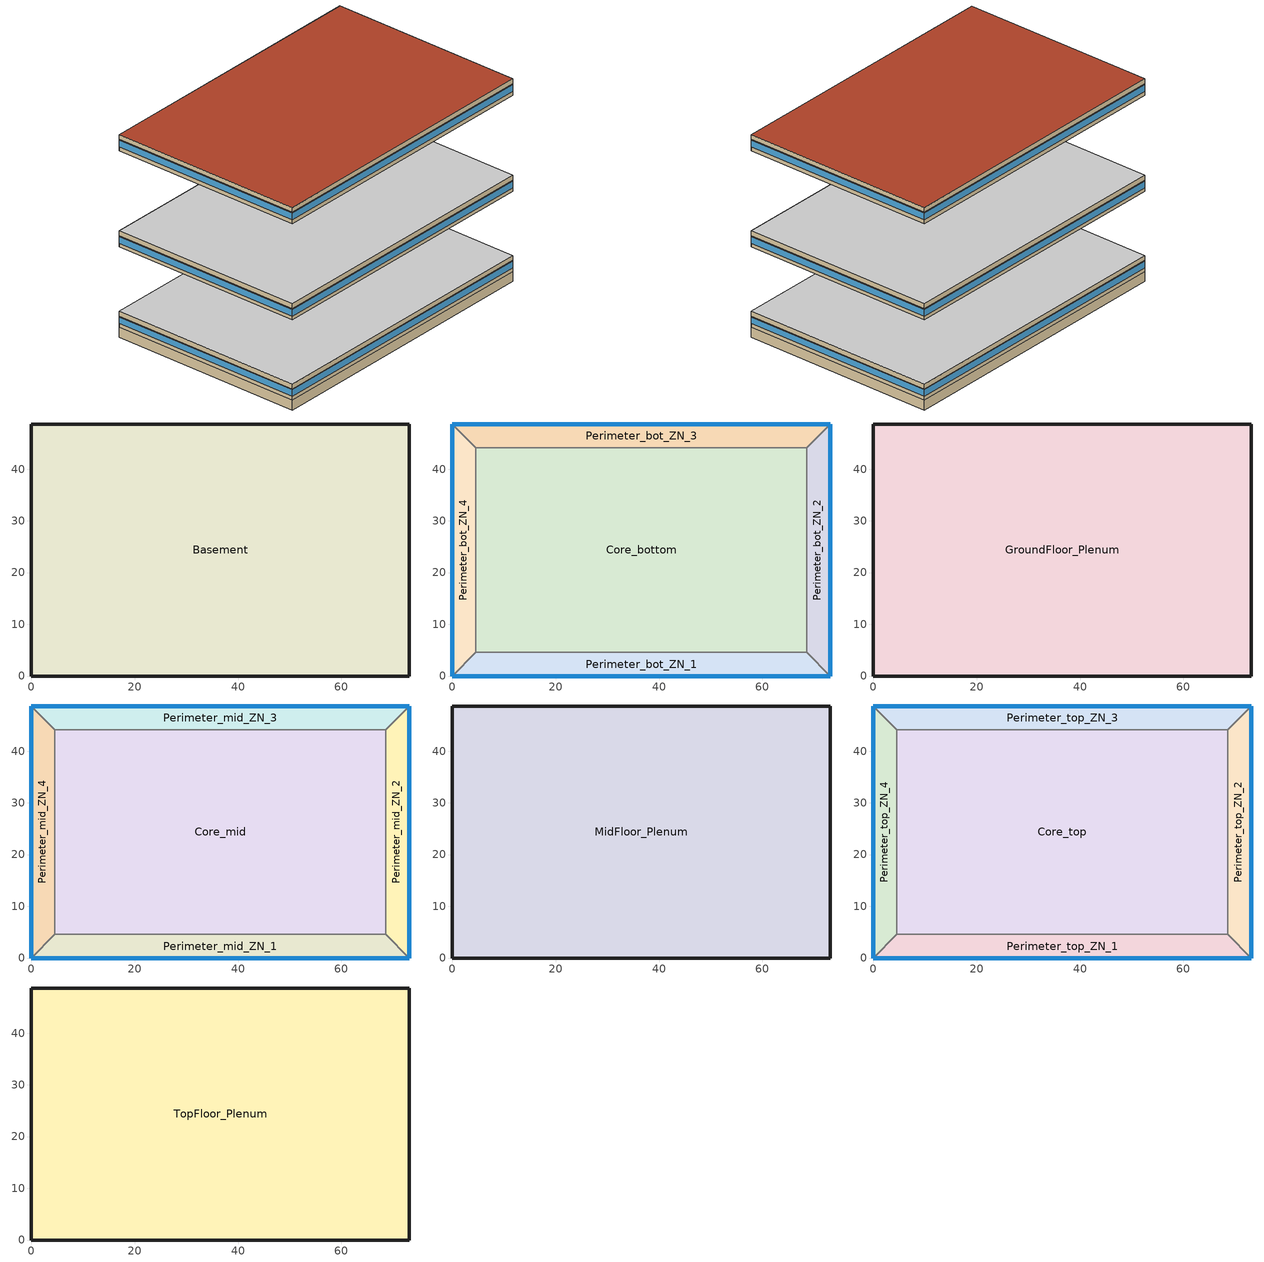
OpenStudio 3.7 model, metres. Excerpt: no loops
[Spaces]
Basement
 floor ground (Foundation F 126 Perim 0 Area 356311): 73.11,48.74 73.11,0 0,0 0,48.74 z-2.44
 wall ground: 0,0 73.11,0 73.11,48.74 0,48.74 0,0 z-2.44:0
Perimeter_bot_ZN_3
 floor to Basement: 73.11,48.74 68.53,44.16 4.57,44.16 0,48.74 z0
 wall outside: 73.11,48.74 0,48.74 z0:2.74
 wall to Perimeter_bot_ZN_4: 0,48.74 4.57,44.16 z0:2.74
 wall to Core_bottom: 4.57,44.16 68.53,44.16 z0:2.74
 wall to Perimeter_bot_ZN_2: 68.53,44.16 73.11,48.74 z0:2.74
 window: 73.11,48.74 0,48.74 z0.91:2.5
Perimeter_bot_ZN_2
 floor to Basement: 73.11,48.74 73.11,0 68.53,4.57 68.53,44.16 z0
 wall outside: 73.11,0 73.11,48.74 z0:2.74
 wall to Perimeter_bot_ZN_1: 68.53,4.57 73.11,0 z0:2.74
 wall to Core_bottom: 68.53,44.16 68.53,4.57 z0:2.74
 window: 73.11,0 73.11,48.74 z0.91:2.5
Perimeter_bot_ZN_4
 floor to Basement: 0,48.74 4.57,44.16 4.57,4.57 0,0 z0
 wall outside: 0,48.74 0,0 z0:2.74
 wall to Perimeter_bot_ZN_1: 0,0 4.57,4.57 z0:2.74
 wall to Core_bottom: 4.57,4.57 4.57,44.16 z0:2.74
 window: 0,48.74 0,0 z0.91:2.5
Core_bottom
 floor to Basement: 68.53,44.16 68.53,4.57 4.57,4.57 4.57,44.16 z0
 wall to Perimeter_bot_ZN_1: 4.57,4.57 68.53,4.57 z0:2.74
Perimeter_bot_ZN_1
 floor to Basement: 68.53,4.57 73.11,0 0,0 4.57,4.57 z0
 wall outside: 0,0 73.11,0 z0:2.74
 window: 0,0 73.11,0 z0.91:2.5
GroundFloor_Plenum
 floor to Perimeter_bot_ZN_1: 68.53,4.57 73.11,0 0,0 4.57,4.57 z2.74
 floor to Perimeter_bot_ZN_3: 73.11,48.74 68.53,44.16 4.57,44.16 0,48.74 z2.74
 floor to Core_bottom: 68.53,44.16 68.53,4.57 4.57,4.57 4.57,44.16 z2.74
 floor to Perimeter_bot_ZN_2: 73.11,48.74 73.11,0 68.53,4.57 68.53,44.16 z2.74
 floor to Perimeter_bot_ZN_4: 0,48.74 4.57,44.16 4.57,4.57 0,0 z2.74
 wall outside: 73.11,0 73.11,48.74 0,48.74 0,0 73.11,0 z2.74:3.96
 ceiling adiabatic (Floor Adiabatic construction): 73.11,0 73.11,48.74 0,48.74 0,0 z3.96
Core_mid
 floor adiabatic (Floor Adiabatic construction): 68.53,44.16 68.53,4.57 4.57,4.57 4.57,44.16 z19.82
 wall to Perimeter_mid_ZN_3: 68.53,44.16 4.57,44.16 z19.82:22.56
 wall to Perimeter_mid_ZN_1: 4.57,4.57 68.53,4.57 z19.82:22.56
 wall to Perimeter_mid_ZN_2: 68.53,4.57 68.53,44.16 z19.82:22.56
 wall to Perimeter_mid_ZN_4: 4.57,44.16 4.57,4.57 z19.82:22.56
Perimeter_mid_ZN_2
 floor adiabatic (Floor Adiabatic construction): 73.11,48.74 73.11,0 68.53,4.57 68.53,44.16 z19.82
 wall outside: 73.11,0 73.11,48.74 z19.82:22.56
 wall to Perimeter_mid_ZN_3: 73.11,48.74 68.53,44.16 z19.82:22.56
 wall to Perimeter_mid_ZN_1: 68.53,4.57 73.11,0 z19.82:22.56
 window: 73.11,0 73.11,48.74 z20.73:22.32
Perimeter_mid_ZN_3
 floor adiabatic (Floor Adiabatic construction): 73.11,48.74 68.53,44.16 4.57,44.16 0,48.74 z19.82
 wall outside: 73.11,48.74 0,48.74 z19.82:22.56
 wall to Perimeter_mid_ZN_4: 0,48.74 4.57,44.16 z19.82:22.56
 window: 73.11,48.74 0,48.74 z20.73:22.32
Perimeter_mid_ZN_1
 floor adiabatic (Floor Adiabatic construction): 68.53,4.57 73.11,0 0,0 4.57,4.57 z19.82
 wall outside: 0,0 73.11,0 z19.82:22.56
 wall to Perimeter_mid_ZN_4: 4.57,4.57 0,0 z19.82:22.56
 window: 0,0 73.11,0 z20.73:22.32
Perimeter_mid_ZN_4
 floor adiabatic (Floor Adiabatic construction): 0,48.74 4.57,44.16 4.57,4.57 0,0 z19.82
 wall outside: 0,48.74 0,0 z19.82:22.56
 window: 0,48.74 0,0 z20.73:22.32
MidFloor_Plenum
 floor to Perimeter_mid_ZN_1: 68.53,4.57 73.11,0 0,0 4.57,4.57 z22.56
 floor to Perimeter_mid_ZN_3: 73.11,48.74 68.53,44.16 4.57,44.16 0,48.74 z22.56
 floor to Perimeter_mid_ZN_2: 73.11,48.74 73.11,0 68.53,4.57 68.53,44.16 z22.56
 floor to Core_mid: 68.53,44.16 68.53,4.57 4.57,4.57 4.57,44.16 z22.56
 floor to Perimeter_mid_ZN_4: 0,48.74 4.57,44.16 4.57,4.57 0,0 z22.56
 wall outside: 0,48.74 0,0 73.11,0 73.11,48.74 0,48.74 z22.56:23.78
 ceiling adiabatic (Floor Adiabatic construction): 73.11,0 73.11,48.74 0,48.74 0,0 z23.78
Perimeter_top_ZN_2
 floor adiabatic (Floor Adiabatic construction): 73.11,48.74 73.11,0 68.53,4.57 68.53,44.16 z43.6
 wall outside: 73.11,0 73.11,48.74 z43.6:46.34
 wall to Perimeter_top_ZN_3: 73.11,48.74 68.53,44.16 z43.6:46.34
 wall to Core_top: 68.53,44.16 68.53,4.57 z43.6:46.34
 wall to Perimeter_top_ZN_1: 68.53,4.57 73.11,0 z43.6:46.34
 window: 73.11,0 73.11,48.74 z44.51:46.1
Perimeter_top_ZN_4
 floor adiabatic (Floor Adiabatic construction): 0,48.74 4.57,44.16 4.57,4.57 0,0 z43.6
 wall outside: 0,48.74 0,0 z43.6:46.34
 wall to Core_top: 4.57,4.57 4.57,44.16 z43.6:46.34
 wall to Perimeter_top_ZN_1: 0,0 4.57,4.57 z43.6:46.34
 wall to Perimeter_top_ZN_3: 4.57,44.16 0,48.74 z43.6:46.34
 window: 0,48.74 0,0 z44.51:46.1
Perimeter_top_ZN_3
 floor adiabatic (Floor Adiabatic construction): 73.11,48.74 68.53,44.16 4.57,44.16 0,48.74 z43.6
 wall outside: 73.11,48.74 0,48.74 z43.6:46.34
 wall to Core_top: 4.57,44.16 68.53,44.16 z43.6:46.34
 window: 73.11,48.74 0,48.74 z44.51:46.1
Perimeter_top_ZN_1
 floor adiabatic (Floor Adiabatic construction): 68.53,4.57 73.11,0 0,0 4.57,4.57 z43.6
 wall outside: 0,0 73.11,0 z43.6:46.34
 wall to Core_top: 68.53,4.57 4.57,4.57 z43.6:46.34
 window: 0,0 73.11,0 z44.51:46.1
Core_top
 floor adiabatic (Floor Adiabatic construction): 68.53,44.16 68.53,4.57 4.57,4.57 4.57,44.16 z43.6
TopFloor_Plenum
 floor to Core_top: 68.53,44.16 68.53,4.57 4.57,4.57 4.57,44.16 z46.34
 floor to Perimeter_top_ZN_3: 73.11,48.74 68.53,44.16 4.57,44.16 0,48.74 z46.34
 floor to Perimeter_top_ZN_2: 73.11,48.74 73.11,0 68.53,4.57 68.53,44.16 z46.34
 floor to Perimeter_top_ZN_1: 68.53,4.57 73.11,0 0,0 4.57,4.57 z46.34
 floor to Perimeter_top_ZN_4: 0,48.74 4.57,44.16 4.57,4.57 0,0 z46.34
 wall outside: 73.11,0 73.11,48.74 0,48.74 0,0 73.11,0 z46.34:47.56
 roof outside: 73.11,0 73.11,48.74 0,48.74 0,0 z47.56
[Site]
Buffalo Niagara Intl AP_NY_USA: Latitude {deg}=42.93; Longitude {deg}=-78.73; Time Zone {hr}=-5; Elevation {m}=215; Terrain=City
[Building]
-LargeOffice-ASHRAE 169-2013-5A created: 2024-08-29 14:29:09 -0400: North Axis {deg}=0; Default Construction Set=DOE Ref Pre-1980 - LrgOffice - ASHRAE 169-2013-5A; Standards Number of Stories=13; Standards Number of Above Ground Stories=12; Standards Building Type=LargeOffice
[ClimateZones]
Climate Zone Institution Name 1=ASHRAE; Climate Zone Document Name 1=ANSI/ASHRAE Standard 169; Climate Zone Document Year 1=2006; Climate Zone Value 1=5A
[Site:WaterMainsTemperature]
Calculation Method=Correlation; Annual Average Outdoor Air Temperature {C}=8.96667; Maximum Difference In Monthly Average Outdoor Air Temperatures {deltaC}=26.2
[SizingPeriod:DesignDay] Barometric Pressure {Pa}=98769; Rain Indicator=No; Snow Indicator=No; Day of Month=21; Daylight Saving Time Indicator=No; Humidity Condition Type=Wetbulb; Dry-Bulb Temperature Range Modifier Type=DefaultMultipliers
Name | Maximum Dry-Bulb Temperature {C} | Daily Dry-Bulb Temperature Range {deltaC} | Wind Speed {m/s} | Wind Direction {deg} | Month | Day Type | Wetbulb or DewPoint at Maximum Dry-Bulb {C} | Solar Model Indicator | ASHRAE Clear Sky Optical Depth for Beam Irradiance | ASHRAE Clear Sky Optical Depth for Diffuse Irradiance | Sky Clearness
Buffalo.Niagara.Intl.AP_NY_USA Ann Clg .4% Condns DB=>MWB | 30.3 | 9.3 | 5.7 | 240 | 7 | SummerDesignDay | 21.8 | ASHRAETau | 0.462 | 2.001
Buffalo.Niagara.Intl.AP_NY_USA Ann Htg 99.6% Condns DB | -16.3 | 0 | 5.1 | 270 | 1 | WinterDesignDay | -16.3 | ASHRAEClearSky |  |  | 0
[Site:GroundTemperature:FCfactorMethod]
January Ground Temperature {C}=9.7; February Ground Temperature {C}=6; March Ground Temperature {C}=-2.2; April Ground Temperature {C}=-3.4; May Ground Temperature {C}=-4.2; June Ground Temperature {C}=2.7; July Ground Temperature {C}=7.5; August Ground Temperature {C}=13.7; September Ground Temperature {C}=18.6; October Ground Temperature {C}=22; November Ground Temperature {C}=20.7; December Ground Temperature {C}=16.5
[Material:NoMass] Thermal Absorptance=0.9; Solar Absorptance=0.7
Name | Roughness | Thermal Resistance {m2-K/W} | Visible Absorptance
CP02 CARPET PAD | VeryRough | 0.21648 | 0.8
Nonres_Floor_Insulation | MediumSmooth | 2.88292 | 0.7
Typical Insulation R-4.02 | Smooth | 0.708275 | 0.7
Typical Carpet Pad | Smooth | 0.21648 | 0.8
Typical Insulation R-12.77 | Smooth | 2.24922 | 0.7
Typical Insulation | Smooth | 0.0282222 | 0.7
[Material]
Name | Roughness | Thickness {m} | Conductivity {W/m-K} | Density {kg/m3} | Specific Heat {J/kg-K} | Thermal Absorptance | Solar Absorptance | Visible Absorptance
100mm Normalweight concrete floor | MediumSmooth | 0.1016 | 2.31 | 2322 | 832
G01 13mm gypsum board | Smooth | 0.0127 | 0.16 | 800 | 1090 | 0.9 | 0.7 | 0.5
4 in. Normalweight Concrete Floor | MediumRough | 0.1016 | 2.31 | 2322 | 832 | 0.9 | 0.7 | 0.7
1IN Stucco | Smooth | 0.0253 | 0.6918 | 1858 | 837 | 0.9 | 0.7 | 0.92
8IN CONCRETE HW RefBldg | Rough | 0.2032 | 1.311 | 2240 | 836.8 | 0.9 | 0.7 | 0.7
1/2IN Gypsum | Smooth | 0.0127 | 0.16 | 784.9 | 830 | 0.9 | 0.4 | 0.4
Roof Membrane | VeryRough | 0.0095 | 0.16 | 1121.29 | 1460 | 0.9 | 0.7 | 0.7
Metal Roof Surface; F08 Metal surface | Smooth | 0.0008 | 45.28 | 7824 | 500 | 0.9 | 0.7 | 0.7
6 in. Normalweight Concrete Floor | MediumRough | 0.1524 | 2.31 | 2322 | 832 | 0.9 | 0.7 | 0.7
8 in. Concrete Block Basement Wall | MediumRough | 0.2032 | 1.326 | 1842 | 912 | 0.9 | 0.7 | 0.7
G05 25mm wood | MediumSmooth | 0.0254 | 0.15 | 608 | 1630 | 0.9 | 0.5 | 0.5
Acoustic Tile - 1/2 in. | MediumSmooth | 0.0127 | 0.0576335 | 288.332 | 795.492 |  | 0 | 0
Std Wood 6inch | MediumSmooth | 0.15 | 0.12 | 540 | 1210 | 0.9 | 0.7 | 0.7
[Construction]
Floor Adiabatic construction: CP02 CARPET PAD, 100mm Normalweight concrete floor, Nonres_Floor_Insulation
Typical Insulated Exterior Mass Floor: 4 in. Normalweight Concrete Floor, Typical Carpet Pad
Typical Insulated Exterior Mass Wall R-6.41: 1IN Stucco, 8IN CONCRETE HW RefBldg, Typical Insulation R-4.02, 1/2IN Gypsum
Typical IEAD Roof R-13.89: Roof Membrane, Typical Insulation R-12.77, Metal Roof Surface
Typical Interior Floor: 100mm Normalweight concrete floor, CP02 CARPET PAD
Typical Interior Wall: G01 13mm gypsum board, G01 13mm gypsum board
Typical Interior Ceiling: CP02 CARPET PAD, 100mm Normalweight concrete floor
Typical Insulated Carpeted 6in Slab Floor: 6 in. Normalweight Concrete Floor, Typical Carpet Pad
Typical Insulated Basement Mass Wall: 8 in. Concrete Block Basement Wall
U 0.62 SHGC 0.41 Simple Glazing Window U-0.62 SHGC 0.41: U 0.62 SHGC 0.41 Simple Glazing U-0.62 SHGC 0.41
U 0.62 SHGC 0.41 Simple Glazing Window U-0.62 SHGC 0.41 1: U 0.62 SHGC 0.41 Simple Glazing U-0.62 SHGC 0.41 1
Typical Insulated Metal Door: F08 Metal surface, Typical Insulation
U 0.88 SHGC 0.16 Sgl Ref-A-L Clr 6mm: REF A CLEAR LO 6MM
Typical Overhead Door: Typical Insulation
Typical Interior Window: Clear 3mm
Typical Interior Door; Typical Interior Partition: G05 25mm wood
Plenum Acoustical Tile: Acoustic Tile - 1/2 in.
InteriorFurnishings: Std Wood 6inch
[Construction:FfactorGroundFloor]
Foundation F 126 Perim 0 Area 356311: F-Factor {W/m-K}=1.26344; Area {m2}=3563.11; PerimeterExposed {m}=0
[DefaultConstructionSet]
Name | Default Exterior Surface Constructions | Default Interior Surface Constructions | Default Ground Contact Surface Constructions | Default Exterior SubSurface Constructions | Default Interior SubSurface Constructions | Interior Partition Construction
DOE Ref Pre-1980 - LrgOffice - ASHRAE 169-2013-5A | Default Surface Constructions 1 | Default Surface Constructions 2 | Default Surface Constructions 3 | Default Sub Surface Constructions 1 | Default Sub Surface Constructions 2 | Typical Interior Partition
DOE Ref Pre-1980 - LrgOffice - Plenum - ASHRAE 169-2013-5A | Default Surface Constructions 4 | Default Surface Constructions 5 | Default Surface Constructions 6 | Default Sub Surface Constructions 3 | Default Sub Surface Constructions 4
[DefaultSurfaceConstructions]
Name | Floor Construction | Wall Construction | Roof Ceiling Construction
Default Surface Constructions 1 | Typical Insulated Exterior Mass Floor | Typical Insulated Exterior Mass Wall R-6.41 | Typical IEAD Roof R-13.89
Default Surface Constructions 2 | Typical Interior Floor | Typical Interior Wall | Typical Interior Ceiling
Default Surface Constructions 3 | Typical Insulated Carpeted 6in Slab Floor | Typical Insulated Basement Mass Wall
Default Surface Constructions 4; Default Surface Constructions 6
Default Surface Constructions 5 | Plenum Acoustical Tile
[DefaultSubSurfaceConstructions]
Name | Fixed Window Construction | Operable Window Construction | Door Construction | Glass Door Construction | Overhead Door Construction | Tubular Daylight Dome Construction | Tubular Daylight Diffuser Construction
Default Sub Surface Constructions 1 | U 0.62 SHGC 0.41 Simple Glazing Window U-0.62 SHGC 0.41 | U 0.62 SHGC 0.41 Simple Glazing Window U-0.62 SHGC 0.41 1 | Typical Insulated Metal Door | U 0.88 SHGC 0.16 Sgl Ref-A-L Clr 6mm | Typical Overhead Door | Typical Interior Window | Typical Interior Window
Default Sub Surface Constructions 2 | Typical Interior Window | Typical Interior Window | Typical Interior Door
Default Sub Surface Constructions 3; Default Sub Surface Constructions 4
[WindowMaterial:SimpleGlazingSystem] U-Factor {W/m2-K}=3.52052; Solar Heat Gain Coefficient=0.41; Visible Transmittance=0.32
U 0.62 SHGC 0.41 Simple Glazing U-0.62 SHGC 0.41; U 0.62 SHGC 0.41 Simple Glazing U-0.62 SHGC 0.41 1
[WindowMaterial:Glazing] Optical Data Type=SpectralAverage; Infrared Transmittance at Normal Incidence=0; Front Side Infrared Hemispherical Emissivity=0.84; Conductivity {W/m-K}=0.9; Dirt Correction Factor for Solar and Visible Transmittance=1; Solar Diffusing=No
Name | Thickness {m} | Solar Transmittance at Normal Incidence | Front Side Solar Reflectance at Normal Incidence | Back Side Solar Reflectance at Normal Incidence | Visible Transmittance at Normal Incidence | Front Side Visible Reflectance at Normal Incidence | Back Side Visible Reflectance at Normal Incidence | Back Side Infrared Hemispherical Emissivity
REF A CLEAR LO 6MM | 0.006 | 0.066 | 0.341 | 0.493 | 0.08 | 0.41 | 0.37 | 0.4
Clear 3mm | 0.003 | 0.837 | 0.075 | 0.075 | 0.898 | 0.081 | 0.081 | 0.84
[Space]
Name | Space Type | Building Story | Thermal Zone | Part of Total Floor Area
Perimeter_bot_ZN_2 | Office WholeBuilding - Lg Office | Building Story 1 | Perimeter_bot_ZN_2 ZN | Yes
Perimeter_mid_ZN_3 | Office WholeBuilding - Lg Office | Building Story 2 | Perimeter_mid_ZN_3 ZN | Yes
Perimeter_top_ZN_2 | Office WholeBuilding - Lg Office | Building Story 3 | Perimeter_top_ZN_2 ZN | Yes
Core_mid | Office WholeBuilding - Lg Office | Building Story 2 | Core_mid ZN | Yes
Perimeter_bot_ZN_1 | Office WholeBuilding - Lg Office | Building Story 1 | Perimeter_bot_ZN_1 ZN | Yes
Perimeter_bot_ZN_3 | Office WholeBuilding - Lg Office | Building Story 1 | Perimeter_bot_ZN_3 ZN | Yes
Core_bottom | Office WholeBuilding - Lg Office | Building Story 1 | Core_bottom ZN | Yes
Perimeter_top_ZN_4 | Office WholeBuilding - Lg Office | Building Story 3 | Perimeter_top_ZN_4 ZN | Yes
Perimeter_bot_ZN_4 | Office WholeBuilding - Lg Office | Building Story 1 | Perimeter_bot_ZN_4 ZN | Yes
GroundFloor_Plenum | Plenum |  | GroundFloor_Plenum ZN | No
Perimeter_mid_ZN_2 | Office WholeBuilding - Lg Office | Building Story 2 | Perimeter_mid_ZN_2 ZN | Yes
Core_top | Office WholeBuilding - Lg Office | Building Story 3 | Core_top ZN | Yes
Basement | Office WholeBuilding - Lg Office | Basement Story 1 | Basement ZN | Yes
Perimeter_top_ZN_3 | Office WholeBuilding - Lg Office | Building Story 3 | Perimeter_top_ZN_3 ZN | Yes
Perimeter_top_ZN_1 | Office WholeBuilding - Lg Office | Building Story 3 | Perimeter_top_ZN_1 ZN | Yes
Perimeter_mid_ZN_1 | Office WholeBuilding - Lg Office | Building Story 2 | Perimeter_mid_ZN_1 ZN | Yes
TopFloor_Plenum | Plenum |  | TopFloor_Plenum ZN | No
MidFloor_Plenum | Plenum |  | MidFloor_Plenum ZN | No
Perimeter_mid_ZN_4 | Office WholeBuilding - Lg Office | Building Story 2 | Perimeter_mid_ZN_4 ZN | Yes
[BuildingStory]
Name | Nominal Z Coordinate {m}
Basement Story 1 | -2.239
Building Story 1 | 0
Building Story 2 | 19.816
Building Story 3 | 43.5952
[SpaceType]
Name | Default Schedule Set | Design Specification Outdoor Air Object | Standards Building Type | Standards Space Type | Default Construction Set
Office WholeBuilding - Lg Office | Office WholeBuilding - Lg Office Schedule Set | Office WholeBuilding - Lg Office Ventilation | Office | WholeBuilding - Lg Office
Plenum | Plenum Schedule Set |  |  | Plenum | DOE Ref Pre-1980 - LrgOffice - Plenum - ASHRAE 169-2013-5A
[People:Definition]
Office WholeBuilding - Lg Office People Definition: Number of People Calculation Method=People/Area; People per Space Floor Area {person/m2}=0.0538196; Fraction Radiant=0.3
[People]
Office WholeBuilding - Lg Office People: People Definition=Office WholeBuilding - Lg Office People Definition; Space or SpaceType=Office WholeBuilding - Lg Office; Work Efficiency Schedule=Work Efficiency Schedule; Clothing Insulation Schedule=Clothing Schedule; Air Velocity Schedule=Air Velocity Schedule; Multiplier=1
[Lights:Definition]
Office WholeBuilding - Lg Office Lights Definition: Design Level Calculation Method=Watts/Area; Watts per Space Floor Area {W/m2}=16.1459; Fraction Radiant=0.7; Fraction Visible=0.2; Return Air Fraction=0
[Lights]
Office WholeBuilding - Lg Office Lights: Lights Definition=Office WholeBuilding - Lg Office Lights Definition; Space or SpaceType=Office WholeBuilding - Lg Office; Fraction Replaceable=0
[ElectricEquipment:Definition]
Office WholeBuilding - Lg Office Elec Equip Definition: Design Level Calculation Method=Watts/Area; Watts per Space Floor Area {W/m2}=10.7639; Fraction Latent=0; Fraction Radiant=0.5; Fraction Lost=0
[ElectricEquipment]
Office WholeBuilding - Lg Office Elec Equip: Electric Equipment Definition=Office WholeBuilding - Lg Office Elec Equip Definition; Space or SpaceType=Office WholeBuilding - Lg Office
[DesignSpecification:OutdoorAir]
Office WholeBuilding - Lg Office Ventilation: Outdoor Air Method=Sum; Outdoor Air Flow per Person {m3/s-person}=0.00943895
[SpaceInfiltration:DesignFlowRate] Design Flow Rate Calculation Method=Flow/ExteriorArea; Constant Term Coefficient=1; Temperature Term Coefficient=0; Velocity Term Coefficient=0; Velocity Squared Term Coefficient=0
Name | Space or SpaceType | Flow per Exterior Surface Area {m3/s-m2} | Schedule
Office WholeBuilding - Lg Office Infiltration | Office WholeBuilding - Lg Office | 0.00113386
GroundFloor_Plenum Infiltration | GroundFloor_Plenum | 0.00102523 | Always On Discrete
MidFloor_Plenum Infiltration | MidFloor_Plenum | 0.00102523 | Always On Discrete
Perimeter_bot_ZN_1 Infiltration | Perimeter_bot_ZN_1 | 0.00102523 | Large Office Infil Quarter On
Perimeter_bot_ZN_2 Infiltration | Perimeter_bot_ZN_2 | 0.00102523 | Large Office Infil Quarter On
Perimeter_bot_ZN_3 Infiltration | Perimeter_bot_ZN_3 | 0.00102523 | Large Office Infil Quarter On
Perimeter_bot_ZN_4 Infiltration | Perimeter_bot_ZN_4 | 0.00102523 | Large Office Infil Quarter On
Perimeter_mid_ZN_1 Infiltration | Perimeter_mid_ZN_1 | 0.00102523 | Large Office Infil Quarter On
Perimeter_mid_ZN_2 Infiltration | Perimeter_mid_ZN_2 | 0.00102523 | Large Office Infil Quarter On
Perimeter_mid_ZN_3 Infiltration | Perimeter_mid_ZN_3 | 0.00102523 | Large Office Infil Quarter On
Perimeter_mid_ZN_4 Infiltration | Perimeter_mid_ZN_4 | 0.00102523 | Large Office Infil Quarter On
Perimeter_top_ZN_1 Infiltration | Perimeter_top_ZN_1 | 0.00102523 | Large Office Infil Quarter On
Perimeter_top_ZN_2 Infiltration | Perimeter_top_ZN_2 | 0.00102523 | Large Office Infil Quarter On
Perimeter_top_ZN_3 Infiltration | Perimeter_top_ZN_3 | 0.00102523 | Large Office Infil Quarter On
Perimeter_top_ZN_4 Infiltration | Perimeter_top_ZN_4 | 0.00102523 | Large Office Infil Quarter On
TopFloor_Plenum Infiltration | TopFloor_Plenum | 7.89086e-05 | Always On Discrete
[DefaultScheduleSet]
Name | Number of People Schedule | People Activity Level Schedule | Lighting Schedule | Electric Equipment Schedule | Infiltration Schedule
Office WholeBuilding - Lg Office Schedule Set | Large Office Bldg Occ | Large Office Activity | Large Office Bldg Light | Large Office Bldg Equip | Large Office Infil Quarter On
Plenum Schedule Set
[ThermostatSetpoint:DualSetpoint]
Name | Heating Setpoint Temperature Schedule | Cooling Setpoint Temperature Schedule
Office WholeBuilding - Lg Office Thermostat 1; Office WholeBuilding - Lg Office Thermostat 2; Office WholeBuilding - Lg Office Thermostat 3; Office WholeBuilding - Lg Office Thermostat 4; Office WholeBuilding - Lg Office Thermostat 5; Office WholeBuilding - Lg Office Thermostat 6; Office WholeBuilding - Lg Office Thermostat 7; Office WholeBuilding - Lg Office Thermostat 8; Office WholeBuilding - Lg Office Thermostat 9; Office WholeBuilding - Lg Office Thermostat 10; Office WholeBuilding - Lg Office Thermostat 11; Office WholeBuilding - Lg Office Thermostat 12; Office WholeBuilding - Lg Office Thermostat 13; Office WholeBuilding - Lg Office Thermostat 14; Office WholeBuilding - Lg Office Thermostat 15; Office WholeBuilding - Lg Office Thermostat 16 | Large Office HtgSetp | Large Office ClgSetp
Plenum Thermostat 1; Plenum Thermostat 2; Plenum Thermostat 3
[ThermalZone] Use Ideal Air Loads=No
Name | Thermostat | Multiplier
Basement ZN | Office WholeBuilding - Lg Office Thermostat 1
Core_bottom ZN | Office WholeBuilding - Lg Office Thermostat 2
Core_mid ZN | Office WholeBuilding - Lg Office Thermostat 3 | 10
Core_top ZN | Office WholeBuilding - Lg Office Thermostat 4
GroundFloor_Plenum ZN | Plenum Thermostat 1
MidFloor_Plenum ZN | Plenum Thermostat 2 | 10
Perimeter_bot_ZN_1 ZN | Office WholeBuilding - Lg Office Thermostat 5
Perimeter_bot_ZN_2 ZN | Office WholeBuilding - Lg Office Thermostat 6
Perimeter_bot_ZN_3 ZN | Office WholeBuilding - Lg Office Thermostat 7
Perimeter_bot_ZN_4 ZN | Office WholeBuilding - Lg Office Thermostat 8
Perimeter_mid_ZN_1 ZN | Office WholeBuilding - Lg Office Thermostat 9 | 10
Perimeter_mid_ZN_2 ZN | Office WholeBuilding - Lg Office Thermostat 10 | 10
Perimeter_mid_ZN_3 ZN | Office WholeBuilding - Lg Office Thermostat 11 | 10
Perimeter_mid_ZN_4 ZN | Office WholeBuilding - Lg Office Thermostat 12 | 10
Perimeter_top_ZN_1 ZN | Office WholeBuilding - Lg Office Thermostat 13
Perimeter_top_ZN_2 ZN | Office WholeBuilding - Lg Office Thermostat 14
Perimeter_top_ZN_3 ZN | Office WholeBuilding - Lg Office Thermostat 15
Perimeter_top_ZN_4 ZN | Office WholeBuilding - Lg Office Thermostat 16
TopFloor_Plenum ZN | Plenum Thermostat 3
[Sizing:Zone] Zone Cooling Design Supply Air Temperature Input Method=SupplyAirTemperature; Zone Cooling Design Supply Air Temperature {C}=14; Zone Cooling Design Supply Air Temperature Difference {deltaC}=11.11; Zone Heating Design Supply Air Temperature Input Method=SupplyAirTemperature; Zone Heating Design Supply Air Temperature {C}=40; Zone Heating Design Supply Air Temperature Difference {deltaC}=11.11; Zone Cooling Design Supply Air Humidity Ratio {kg-H2O/kg-air}=0.0085; Zone Heating Design Supply Air Humidity Ratio {kg-H2O/kg-air}=0.008; Cooling Design Air Flow Method=DesignDay; Heating Design Air Flow Method=DesignDay; Account for Dedicated Outdoor Air System=No; Dedicated Outdoor Air System Control Strategy=NeutralSupplyAir; Dedicated Outdoor Air Low Setpoint Temperature for Design {C}=autosize; Dedicated Outdoor Air High Setpoint Temperature for Design {C}=autosize; Zone Load Sizing Method=Sensible Load Only No Latent Load; Zone Latent Cooling Design Supply Air Humidity Ratio Input Method=HumidityRatioDifference; Zone Cooling Design Supply Air Humidity Ratio Difference {kgWater/kgDryAir}=0.005; Zone Latent Heating Design Supply Air Humidity Ratio Input Method=HumidityRatioDifference; Zone Humidification Design Supply Air Humidity Ratio Difference {kgWater/kgDryAir}=0.005
GroundFloor_Plenum ZN; MidFloor_Plenum ZN; TopFloor_Plenum ZN
[AvailabilityManager:NightCycle] Applicability Schedule=Always On Discrete; Control Type=CycleOnAny; Thermostat Tolerance {deltaC}=1; Cycling Run Time {s}=1800
Availability Manager Night Cycle 1; Availability Manager Night Cycle 2; Availability Manager Night Cycle 3; Availability Manager Night Cycle 4
[AirLoopHVAC:ReturnPlenum]
Name | ThermalZone
Air Loop HVAC Return Plenum 1 | GroundFloor_Plenum ZN
Air Loop HVAC Return Plenum 2 | MidFloor_Plenum ZN
Air Loop HVAC Return Plenum 3 | TopFloor_Plenum ZN
[InternalMass:Definition]
Internal Mass Definition 1: Construction=InteriorFurnishings; Design Level Calculation Method=SurfaceArea/Area; Surface Area per Space Floor Area=2
[InternalMass] Internal Mass Definition=Internal Mass Definition 1; Multiplier=1
Name | Space or SpaceType
Perimeter_mid_ZN_4 Mass | Perimeter_mid_ZN_4
TopFloor_Plenum Mass | TopFloor_Plenum
Perimeter_top_ZN_1 Mass | Perimeter_top_ZN_1
Perimeter_mid_ZN_1 Mass | Perimeter_mid_ZN_1
Perimeter_bot_ZN_2 Mass | Perimeter_bot_ZN_2
Perimeter_top_ZN_3 Mass | Perimeter_top_ZN_3
Perimeter_top_ZN_2 Mass | Perimeter_top_ZN_2
Perimeter_bot_ZN_1 Mass | Perimeter_bot_ZN_1
Core_mid Mass | Core_mid
GroundFloor_Plenum Mass | GroundFloor_Plenum
Perimeter_bot_ZN_3 Mass | Perimeter_bot_ZN_3
Core_bottom Mass | Core_bottom
Perimeter_top_ZN_4 Mass | Perimeter_top_ZN_4
Perimeter_bot_ZN_4 Mass | Perimeter_bot_ZN_4
Perimeter_mid_ZN_3 Mass | Perimeter_mid_ZN_3
Perimeter_mid_ZN_2 Mass | Perimeter_mid_ZN_2
Core_top Mass | Core_top
MidFloor_Plenum Mass | MidFloor_Plenum
Basement Mass | Basement
[Exterior:Lights:Definition]
NonDimming Exterior Lights Def: Design Level {W}=61595
[Exterior:Lights]
NonDimming Exterior Lights Def: Exterior Lights Definition=NonDimming Exterior Lights Def; Schedule=Always On; Control Option=AstronomicalClock
[Exterior:FuelEquipment:Definition]
Fuel equipment 1 Def: Design Level {W}=244443
[Exterior:FuelEquipment]
Fuel equipment 1: Exterior Fuel Equipment Definition=Fuel equipment 1 Def; Schedule=Large Office BLDG ELEVATORS; Fuel Use Type=Electricity
[Schedule:Constant]
Always On Discrete: Value=1
[Schedule:Ruleset]
Name | Default Day Schedule | Summer Design Day Schedule | Winter Design Day Schedule
Clothing Schedule | Clothing Schedule Default Winter Clothes
Air Velocity Schedule | Air Velocity Schedule Default
Work Efficiency Schedule | Work Efficiency Schedule Default
Large Office Bldg Occ | Large Office Bldg Occ Default | Large Office Bldg Occ Summer Design Day | Large Office Bldg Occ Winter Design Day
Large Office Activity | Large Office Activity Default | Large Office Activity Summer Design Day | Large Office Activity Winter Design Day
Large Office Bldg Light | Large Office Bldg Light Default | Large Office Bldg Light Summer Design Day | Large Office Bldg Light Winter Design Day
Large Office Bldg Equip | Large Office Bldg Equip Default | Large Office Bldg Equip Summer Design Day | Large Office Bldg Equip Winter Design Day
Large Office Infil Quarter On | Large Office Infil Quarter On Default | Large Office Infil Quarter On Summer Design Day | Large Office Infil Quarter On Winter Design Day
Large Office HtgSetp | Large Office HtgSetp Default | Large Office HtgSetp Summer Design Day | Large Office HtgSetp Winter Design Day
Large Office ClgSetp | Large Office ClgSetp Default | Large Office ClgSetp Summer Design Day | Large Office ClgSetp Winter Design Day
Always On | Always On Default
Large Office BLDG ELEVATORS | Large Office BLDG ELEVATORS Default | Large Office BLDG ELEVATORS Summer Design Day | Large Office BLDG ELEVATORS Winter Design Day
[Schedule:Day]
Clothing Schedule Default Winter Clothes; Large Office Bldg Light Summer Design Day; Large Office Bldg Equip Summer Design Day; Large Office Infil Quarter On Sun Day; Always On Default: 24, 0, 1
Clothing Schedule Summer Clothes: 24, 0, 0.5
Air Velocity Schedule Default: 24, 0, 0.2
Work Efficiency Schedule Default; Large Office Bldg Occ Winter Design Day; Large Office Bldg Occ WntrDsn|Sun Day; Large Office Bldg Light Winter Design Day; Large Office Bldg Equip Winter Design Day: 24, 0, 0
Large Office Bldg Occ Default: 6, 0, 0, 7, 0, 0.1, 8, 0, 0.2, 12, 0, 0.95, 13, 0, 0.5, 17, 0, 0.95, 18, 0, 0.7, 20, 0, 0.4, 22, 0, 0.1, 24, 0, 0.05
Large Office Bldg Occ Sat Day: 6, 0, 0, 8, 0, 0.1, 14, 0, 0.5, 17, 0, 0.1, 24, 0, 0
Large Office Bldg Occ Summer Design Day: 6, 0, 0, 22, 0, 1, 24, 0, 0.05
Large Office Activity Default; Large Office Activity Winter Design Day; Large Office Activity Summer Design Day: 24, 0, 120
Large Office Bldg Light Default: 5, 0, 0.05, 7, 0, 0.1, 8, 0, 0.3, 17, 0, 0.9, 18, 0, 0.7, 20, 0, 0.5, 22, 0, 0.3, 23, 0, 0.1, 24, 0, 0.05
Large Office Bldg Light Sat Day: 6, 0, 0.05, 8, 0, 0.1, 14, 0, 0.5, 17, 0, 0.15, 24, 0, 0.05
Large Office Bldg Light Sun Day: 24, 0, 0.05
Large Office Bldg Equip Default: 8, 0, 0.4, 12, 0, 0.9, 13, 0, 0.8, 17, 0, 0.9, 18, 0, 0.8, 20, 0, 0.6, 22, 0, 0.5, 24, 0, 0.4
Large Office Bldg Equip Sat Day: 6, 0, 0.3, 8, 0, 0.4, 14, 0, 0.5, 17, 0, 0.35, 24, 0, 0.3
Large Office Bldg Equip Sun Day: 24, 0, 0.3
Large Office Infil Quarter On Default; Large Office Infil Quarter On Summer Design Day: 6, 0, 1, 22, 0, 0.25, 24, 0, 1
Large Office Infil Quarter On Winter Design Day; Large Office Infil Quarter On WntrDsn|Sat Day: 6, 0, 1, 18, 0, 0.25, 24, 0, 1
Large Office HtgSetp Default: 6, 0, 15.6, 22, 0, 21, 24, 0, 15.6
Large Office HtgSetp Sat Day: 6, 0, 15.6, 18, 0, 21, 24, 0, 15.6
Large Office HtgSetp Summer Design Day; Large Office HtgSetp SmrDsn|Sun Day: 24, 0, 15.6
Large Office HtgSetp Winter Design Day: 24, 0, 21
Large Office ClgSetp Default; Large Office ClgSetp Summer Design Day: 6, 0, 26.7, 22, 0, 24, 24, 0, 26.7
Large Office ClgSetp Sat Day: 6, 0, 26.7, 18, 0, 24, 24, 0, 26.7
Large Office ClgSetp Winter Design Day; Large Office ClgSetp WntrDsn|Sun Day: 24, 0, 26.7
Large Office BLDG ELEVATORS Default; Large Office BLDG ELEVATORS Winter Design Day; Large Office BLDG ELEVATORS Summer Design Day: 4, 0, 0.05, 5, 0, 0.1, 6, 0, 0.2, 7, 0, 0.4, 9, 0, 0.5, 10, 0, 0.35, 16, 0, 0.15, 17, 0, 0.35, 19, 0, 0.5, 21, 0, 0.4, 22, 0, 0.3, 23, 0, 0.2, 24, 0, 0.1
[Schedule:Rule] Date Specification Type=DateRange; Start Day=1
Name | Schedule Ruleset | Rule Order | Day Schedule | Start Month | End Month | End Day | Apply Saturday | Apply Sunday
Schedule Rule 1 | Clothing Schedule | 0 | Clothing Schedule Summer Clothes | 5 | 9 | 30
Schedule Rule 2 | Large Office Bldg Occ | 1 | Large Office Bldg Occ Sat Day | 1 | 12 | 31 | Yes
Schedule Rule 3 | Large Office Bldg Occ | 0 | Large Office Bldg Occ WntrDsn|Sun Day | 1 | 12 | 31 |  | Yes
Schedule Rule 4 | Large Office Bldg Light | 1 | Large Office Bldg Light Sat Day | 1 | 12 | 31 | Yes
Schedule Rule 5 | Large Office Bldg Light | 0 | Large Office Bldg Light Sun Day | 1 | 12 | 31 |  | Yes
Schedule Rule 6 | Large Office Bldg Equip | 1 | Large Office Bldg Equip Sat Day | 1 | 12 | 31 | Yes
Schedule Rule 7 | Large Office Bldg Equip | 0 | Large Office Bldg Equip Sun Day | 1 | 12 | 31 |  | Yes
Schedule Rule 8 | Large Office Infil Quarter On | 1 | Large Office Infil Quarter On Sun Day | 1 | 12 | 31 |  | Yes
Schedule Rule 9 | Large Office Infil Quarter On | 0 | Large Office Infil Quarter On WntrDsn|Sat Day | 1 | 12 | 31 | Yes
Schedule Rule 10 | Large Office HtgSetp | 1 | Large Office HtgSetp Sat Day | 1 | 12 | 31 | Yes
Schedule Rule 11 | Large Office HtgSetp | 0 | Large Office HtgSetp SmrDsn|Sun Day | 1 | 12 | 31 |  | Yes
Schedule Rule 12 | Large Office ClgSetp | 1 | Large Office ClgSetp Sat Day | 1 | 12 | 31 | Yes
Schedule Rule 13 | Large Office ClgSetp | 0 | Large Office ClgSetp WntrDsn|Sun Day | 1 | 12 | 31 |  | Yes
